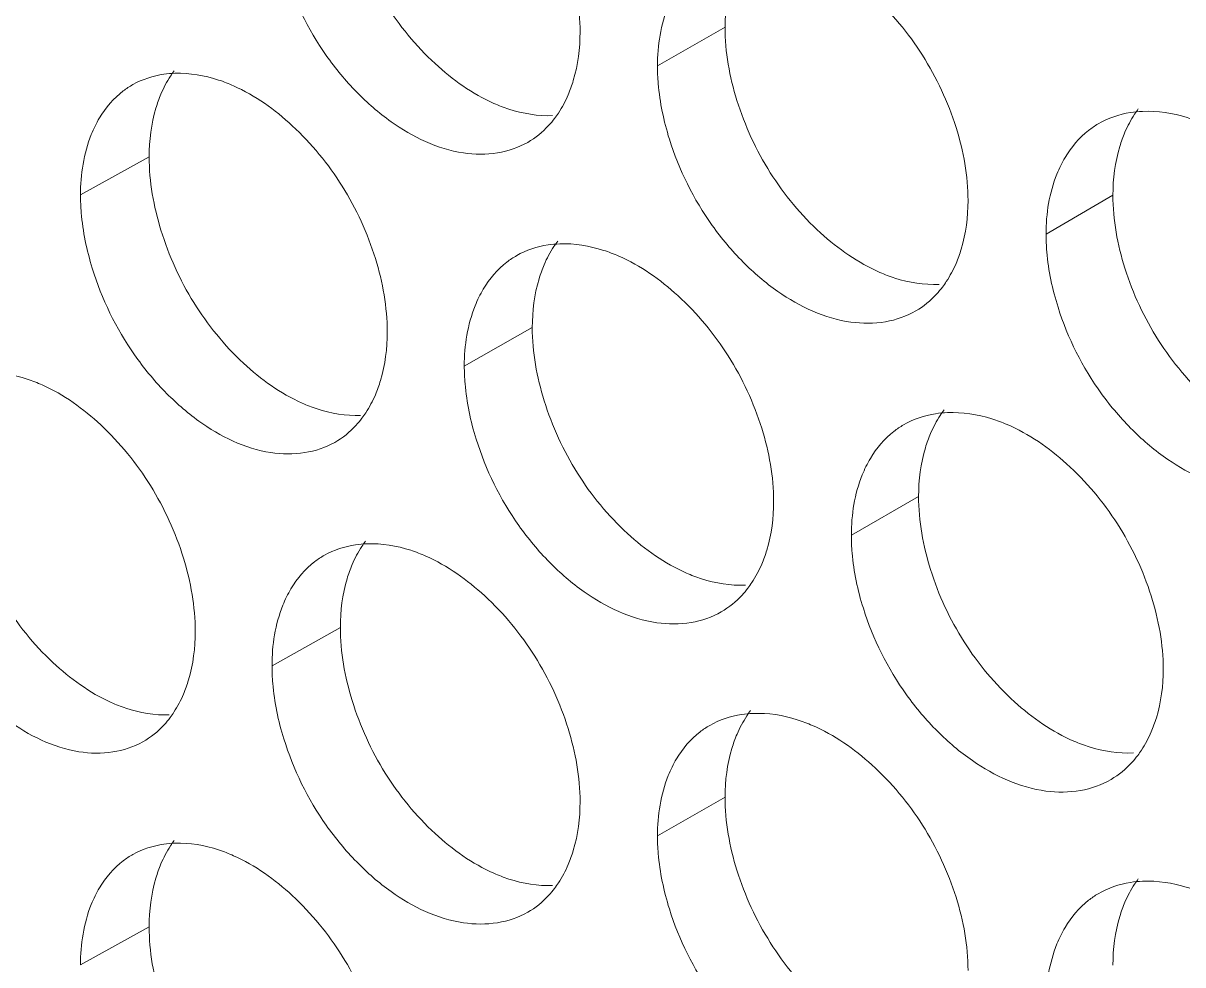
# Model space of a CAD drawing. Header units: millimetres. Extents: x 1177 to 4147, y 93 to 2194.
# Drawn here: x 2603.24 to 2615.09, y 960.98 to 970.61 of the extents above; entities that cross this region are included whole.
import ezdxf

# ---------------------------------------------------------------- set-up
doc = ezdxf.new("R2010")
doc.units = ezdxf.units.MM
doc.header["$LTSCALE"] = 0.1
doc.layers.get('0').update_dxf_attribs({"lineweight": 13})
doc.layers.add('标注', color=251, linetype='Continuous', lineweight=9)

# ---------------------------------------------------------------- blocks, each defined once
blk = doc.blocks.new('02')
at = {"layer": '标注'}
for p, q in [((4498.293, 977.802), (4497.306, 977.237)), ((4489.883, 975.907), (4488.88, 975.35)), ((4503.958, 975.347), (4502.981, 974.778)), ((4495.478, 973.414), (4494.485, 972.851)), ((4501.12, 970.946), (4500.138, 970.379)), ((4492.675, 969.032), (4491.677, 968.472)), ((4498.293, 966.552), (4497.306, 965.987)), ((4489.883, 964.657), (4488.88, 964.1)), ((4489.883, 964.657), (4488.88, 964.1))]:
    blk.add_line(p, q, dxfattribs=at)
for points, knots in [([(4496.176, 977.732), (4496.176, 978.093), (4496.039, 978.843), (4495.56, 979.881), (4494.844, 980.752), (4494.239, 981.183), (4493.923, 981.323)], [0, 0, 0, 0, 0.244599, 0.507118, 0.765827, 1, 1, 1, 1]), ([(4492.675, 980.282), (4492.675, 979.921), (4492.811, 979.171), (4493.285, 978.132), (4493.997, 977.26), (4494.601, 976.828), (4494.917, 976.689)], [0, 0, 0, 0, 0.244904, 0.507573, 0.76612, 1, 1, 1, 1]), ([(4498.468, 978.72), (4498.439, 978.652), (4498.333, 978.357), (4498.293, 978.041), (4498.293, 977.802)], [0, 0, 0, 0, 0.235071, 1, 1, 1, 1]), ([(4501.842, 975.268), (4501.842, 975.629), (4501.704, 976.379), (4501.221, 977.415), (4500.499, 978.282), (4499.889, 978.71), (4499.57, 978.848)], [0, 0, 0, 0, 0.244255, 0.506454, 0.76521, 1, 1, 1, 1]), ([(4491.85, 978.652), (4491.988, 978.204), (4492.302, 977.561), (4492.894, 976.849), (4493.522, 976.297), (4494.247, 975.946), (4494.963, 975.937), (4495.276, 976.042), (4495.411, 976.119)], [0, 0, 0, 0, 0.288311, 0.430859, 0.566442, 0.80225, 0.904434, 1, 1, 1, 1]), ([(4497.584, 978.359), (4497.538, 978.282), (4497.367, 977.932), (4497.306, 977.535), (4497.306, 977.237)], [0, 0, 0, 0, 0.231548, 1, 1, 1, 1]), ([(4496.002, 976.815), (4496.031, 976.882), (4496.137, 977.177), (4496.176, 977.493), (4496.176, 977.732)], [0, 0, 0, 0, 0.235011, 1, 1, 1, 1]), ([(4498.293, 977.802), (4498.293, 977.44), (4498.43, 976.691), (4498.909, 975.654), (4499.627, 974.785), (4500.236, 974.357), (4500.554, 974.219)], [0, 0, 0, 0, 0.24456, 0.50691, 0.765504, 1, 1, 1, 1]), ([(4497.306, 977.237), (4497.306, 977.151), (4497.322, 976.788), (4497.398, 976.43), (4497.48, 976.167)], [0, 0, 0, 0, 0.239048, 1, 1, 1, 1]), ([(4490.26, 977.128), (4490.205, 977.126), (4489.993, 977.108), (4489.784, 977.041), (4489.646, 976.964)], [0, 0, 0, 0, 0.258601, 1, 1, 1, 1]), ([(4490.248, 977.165), (4490.229, 977.14), (4490.155, 977.032), (4490.094, 976.916), (4490.055, 976.824)], [0, 0, 0, 0, 0.243364, 1, 1, 1, 1]), ([(4491.116, 976.945), (4491.045, 976.977), (4490.772, 977.084), (4490.475, 977.135), (4490.26, 977.128)], [0, 0, 0, 0, 0.267261, 1, 1, 1, 1]), ([(4489.646, 976.964), (4489.597, 976.936), (4489.402, 976.809), (4489.247, 976.626), (4489.157, 976.475)], [0, 0, 0, 0, 0.244306, 1, 1, 1, 1]), ([(4493.36, 973.349), (4493.36, 973.711), (4493.224, 974.461), (4492.747, 975.499), (4492.035, 976.371), (4491.432, 976.805), (4491.116, 976.945)], [0, 0, 0, 0, 0.244772, 0.507452, 0.766137, 1, 1, 1, 1]), ([(4490.055, 976.824), (4490.027, 976.757), (4489.922, 976.462), (4489.883, 976.146), (4489.883, 975.907)], [0, 0, 0, 0, 0.234624, 1, 1, 1, 1]), ([(4494.917, 976.689), (4494.988, 976.657), (4495.262, 976.551), (4495.56, 976.502), (4495.775, 976.51)], [0, 0, 0, 0, 0.266833, 1, 1, 1, 1]), ([(4495.803, 976.468), (4495.823, 976.494), (4495.9, 976.603), (4495.962, 976.722), (4496.002, 976.815)], [0, 0, 0, 0, 0.243534, 1, 1, 1, 1]), ([(4504.391, 976.572), (4504.332, 976.57), (4504.107, 976.548), (4503.886, 976.473), (4503.742, 976.389)], [0, 0, 0, 0, 0.258706, 1, 1, 1, 1]), ([(4504.329, 976.608), (4504.31, 976.582), (4504.235, 976.475), (4504.173, 976.358), (4504.134, 976.266)], [0, 0, 0, 0, 0.243924, 1, 1, 1, 1]), ([(4505.264, 976.4), (4505.191, 976.431), (4504.912, 976.535), (4504.609, 976.582), (4504.391, 976.572)], [0, 0, 0, 0, 0.266406, 1, 1, 1, 1]), ([(4489.157, 976.475), (4489.111, 976.398), (4488.94, 976.047), (4488.88, 975.649), (4488.88, 975.35)], [0, 0, 0, 0, 0.230825, 1, 1, 1, 1]), ([(4495.411, 976.119), (4495.525, 976.183), (4495.664, 976.297), (4495.776, 976.433), (4495.803, 976.468)], [0, 0, 0, 0, 0.743822, 1, 1, 1, 1]), ([(4503.742, 976.389), (4503.693, 976.36), (4503.502, 976.231), (4503.349, 976.048), (4503.26, 975.898)], [0, 0, 0, 0, 0.244922, 1, 1, 1, 1]), ([(4504.134, 976.266), (4504.105, 976.199), (4503.998, 975.904), (4503.958, 975.587), (4503.958, 975.347)], [0, 0, 0, 0, 0.235368, 1, 1, 1, 1]), ([(4497.48, 976.167), (4497.62, 975.718), (4497.939, 975.075), (4498.537, 974.365), (4499.173, 973.816), (4499.907, 973.47), (4500.629, 973.469), (4500.944, 973.577), (4501.08, 973.656)], [0, 0, 0, 0, 0.287474, 0.429768, 0.565237, 0.801327, 0.903927, 1, 1, 1, 1]), ([(4489.883, 975.907), (4489.883, 975.546), (4490.018, 974.796), (4490.491, 973.756), (4491.199, 972.883), (4491.801, 972.449), (4492.115, 972.309)], [0, 0, 0, 0, 0.245078, 0.507907, 0.76643, 1, 1, 1, 1]), ([(4503.26, 975.898), (4503.214, 975.821), (4503.043, 975.472), (4502.981, 975.076), (4502.981, 974.778)], [0, 0, 0, 0, 0.232026, 1, 1, 1, 1]), ([(4488.88, 975.35), (4488.88, 975.263), (4488.896, 974.901), (4488.971, 974.543), (4489.052, 974.279)], [0, 0, 0, 0, 0.23894, 1, 1, 1, 1]), ([(4503.958, 975.347), (4503.958, 974.986), (4504.096, 974.237), (4504.579, 973.202), (4505.304, 972.336), (4505.917, 971.911), (4506.237, 971.775)], [0, 0, 0, 0, 0.244219, 0.506251, 0.764892, 1, 1, 1, 1]), ([(4501.667, 974.35), (4501.696, 974.418), (4501.802, 974.712), (4501.842, 975.029), (4501.842, 975.268)], [0, 0, 0, 0, 0.235309, 1, 1, 1, 1]), ([(4495.849, 974.677), (4495.83, 974.651), (4495.753, 974.542), (4495.691, 974.424), (4495.652, 974.331)], [0, 0, 0, 0, 0.243518, 1, 1, 1, 1]), ([(4502.981, 974.778), (4502.981, 974.692), (4502.998, 974.33), (4503.074, 973.972), (4503.157, 973.709)], [0, 0, 0, 0, 0.239121, 1, 1, 1, 1]), ([(4495.878, 974.636), (4495.821, 974.633), (4495.604, 974.614), (4495.39, 974.544), (4495.25, 974.464)], [0, 0, 0, 0, 0.258641, 1, 1, 1, 1]), ([(4496.741, 974.457), (4496.668, 974.489), (4496.393, 974.594), (4496.094, 974.644), (4495.878, 974.636)], [0, 0, 0, 0, 0.266913, 1, 1, 1, 1]), ([(4495.25, 974.464), (4495.201, 974.436), (4495.007, 974.308), (4494.853, 974.125), (4494.763, 973.974)], [0, 0, 0, 0, 0.24456, 1, 1, 1, 1]), ([(4495.652, 974.331), (4495.623, 974.264), (4495.517, 973.969), (4495.478, 973.653), (4495.478, 973.414)], [0, 0, 0, 0, 0.234922, 1, 1, 1, 1]), ([(4499.003, 970.872), (4499.003, 971.233), (4498.866, 971.983), (4498.385, 973.02), (4497.666, 973.889), (4497.058, 974.318), (4496.741, 974.457)], [0, 0, 0, 0, 0.244427, 0.506785, 0.765518, 1, 1, 1, 1]), ([(4501.468, 974.005), (4501.488, 974.031), (4501.564, 974.139), (4501.627, 974.258), (4501.667, 974.35)], [0, 0, 0, 0, 0.243785, 1, 1, 1, 1]), ([(4489.052, 974.279), (4489.189, 973.831), (4489.502, 973.188), (4490.089, 972.476), (4490.714, 971.923), (4491.435, 971.568), (4492.147, 971.556), (4492.459, 971.659), (4492.594, 971.735)], [0, 0, 0, 0, 0.288732, 0.431409, 0.567051, 0.802717, 0.904691, 1, 1, 1, 1]), ([(4500.554, 974.219), (4500.626, 974.187), (4500.902, 974.083), (4501.202, 974.035), (4501.419, 974.044)], [0, 0, 0, 0, 0.266492, 1, 1, 1, 1]), ([(4494.763, 973.974), (4494.717, 973.897), (4494.547, 973.547), (4494.485, 973.15), (4494.485, 972.851)], [0, 0, 0, 0, 0.231308, 1, 1, 1, 1]), ([(4501.08, 973.656), (4501.192, 973.721), (4501.33, 973.834), (4501.441, 973.969), (4501.468, 974.005)], [0, 0, 0, 0, 0.744134, 1, 1, 1, 1]), ([(4503.157, 973.709), (4503.298, 973.26), (4503.621, 972.615), (4504.227, 971.908), (4504.871, 971.361), (4505.614, 971.021), (4506.341, 971.027), (4506.658, 971.14), (4506.795, 971.22)], [0, 0, 0, 0, 0.286646, 0.428688, 0.564047, 0.800418, 0.903427, 1, 1, 1, 1]), ([(4493.187, 972.432), (4493.216, 972.5), (4493.321, 972.794), (4493.36, 973.11), (4493.36, 973.349)], [0, 0, 0, 0, 0.234862, 1, 1, 1, 1]), ([(4495.478, 973.414), (4495.478, 973.052), (4495.615, 972.302), (4496.091, 971.265), (4496.806, 970.394), (4497.412, 969.964), (4497.729, 969.825)], [0, 0, 0, 0, 0.244732, 0.507241, 0.765812, 1, 1, 1, 1]), ([(4494.485, 972.851), (4494.485, 972.765), (4494.502, 972.403), (4494.577, 972.044), (4494.659, 971.781)], [0, 0, 0, 0, 0.239012, 1, 1, 1, 1]), ([(4488.322, 972.574), (4488.25, 972.606), (4487.979, 972.713), (4487.683, 972.765), (4487.469, 972.758)], [0, 0, 0, 0, 0.267438, 1, 1, 1, 1]), ([(4490.556, 968.973), (4490.556, 969.334), (4490.42, 970.085), (4489.946, 971.124), (4489.237, 971.998), (4488.636, 972.433), (4488.322, 972.574)], [0, 0, 0, 0, 0.244947, 0.507787, 0.766448, 1, 1, 1, 1]), ([(4492.115, 972.309), (4492.187, 972.277), (4492.459, 972.171), (4492.756, 972.12), (4492.97, 972.128)], [0, 0, 0, 0, 0.267006, 1, 1, 1, 1]), ([(4492.991, 972.088), (4493.01, 972.114), (4493.086, 972.222), (4493.148, 972.34), (4493.187, 972.432)], [0, 0, 0, 0, 0.243456, 1, 1, 1, 1]), ([(4501.541, 972.17), (4501.484, 972.168), (4501.261, 972.147), (4501.043, 972.074), (4500.9, 971.991)], [0, 0, 0, 0, 0.258684, 1, 1, 1, 1]), ([(4501.492, 972.209), (4501.473, 972.183), (4501.397, 972.075), (4501.334, 971.957), (4501.295, 971.865)], [0, 0, 0, 0, 0.243764, 1, 1, 1, 1]), ([(4502.412, 971.996), (4502.339, 972.027), (4502.061, 972.131), (4501.759, 972.179), (4501.541, 972.17)], [0, 0, 0, 0, 0.266573, 1, 1, 1, 1]), ([(4492.594, 971.735), (4492.709, 971.8), (4492.85, 971.914), (4492.963, 972.052), (4492.991, 972.088)], [0, 0, 0, 0, 0.743585, 1, 1, 1, 1]), ([(4500.9, 971.991), (4500.851, 971.962), (4500.659, 971.833), (4500.505, 971.65), (4500.416, 971.5)], [0, 0, 0, 0, 0.244804, 1, 1, 1, 1]), ([(4504.693, 968.421), (4504.693, 968.782), (4504.554, 969.532), (4504.069, 970.567), (4503.343, 971.433), (4502.731, 971.859), (4502.412, 971.996)], [0, 0, 0, 0, 0.244084, 0.506123, 0.764903, 1, 1, 1, 1]), ([(4494.659, 971.781), (4494.798, 971.333), (4495.115, 970.689), (4495.709, 969.979), (4496.342, 969.428), (4497.071, 969.079), (4497.79, 969.075), (4498.104, 969.181), (4498.239, 969.259)], [0, 0, 0, 0, 0.287891, 0.430312, 0.565838, 0.801787, 0.904179, 1, 1, 1, 1]), ([(4501.295, 971.865), (4501.266, 971.797), (4501.16, 971.502), (4501.12, 971.186), (4501.12, 970.946)], [0, 0, 0, 0, 0.235219, 1, 1, 1, 1]), ([(4487.103, 971.539), (4487.103, 971.177), (4487.238, 970.427), (4487.708, 969.387), (4488.413, 968.512), (4489.012, 968.077), (4489.326, 967.935)], [0, 0, 0, 0, 0.245252, 0.508241, 0.76674, 1, 1, 1, 1]), ([(4500.416, 971.5), (4500.37, 971.423), (4500.199, 971.074), (4500.138, 970.677), (4500.138, 970.379)], [0, 0, 0, 0, 0.231788, 1, 1, 1, 1]), ([(4501.12, 970.946), (4501.12, 970.585), (4501.257, 969.835), (4501.739, 968.799), (4502.46, 967.932), (4503.071, 967.506), (4503.389, 967.369)], [0, 0, 0, 0, 0.244389, 0.506579, 0.765197, 1, 1, 1, 1]), ([(4498.829, 969.954), (4498.858, 970.022), (4498.964, 970.316), (4499.003, 970.633), (4499.003, 970.872)], [0, 0, 0, 0, 0.23516, 1, 1, 1, 1]), ([(4493.063, 970.253), (4493.007, 970.251), (4492.793, 970.232), (4492.581, 970.164), (4492.442, 970.086)], [0, 0, 0, 0, 0.25862, 1, 1, 1, 1]), ([(4493.043, 970.293), (4493.024, 970.267), (4492.948, 970.159), (4492.887, 970.041), (4492.848, 969.95)], [0, 0, 0, 0, 0.24344, 1, 1, 1, 1]), ([(4493.923, 970.073), (4493.851, 970.105), (4493.577, 970.211), (4493.279, 970.261), (4493.063, 970.253)], [0, 0, 0, 0, 0.267086, 1, 1, 1, 1]), ([(4500.138, 970.379), (4500.138, 970.293), (4500.154, 969.931), (4500.23, 969.573), (4500.313, 969.31)], [0, 0, 0, 0, 0.239084, 1, 1, 1, 1]), ([(4492.442, 970.086), (4492.393, 970.058), (4492.199, 969.93), (4492.044, 969.747), (4491.954, 969.596)], [0, 0, 0, 0, 0.244434, 1, 1, 1, 1]), ([(4496.176, 966.482), (4496.176, 966.843), (4496.039, 967.593), (4495.56, 968.631), (4494.844, 969.502), (4494.239, 969.933), (4493.923, 970.073)], [0, 0, 0, 0, 0.244599, 0.507118, 0.765827, 1, 1, 1, 1]), ([(4486.266, 969.913), (4486.403, 969.465), (4486.713, 968.823), (4487.297, 968.109), (4487.918, 967.555), (4488.634, 967.198), (4489.344, 967.182), (4489.655, 967.283), (4489.789, 967.358)], [0, 0, 0, 0, 0.289156, 0.431962, 0.567662, 0.803187, 0.90495, 1, 1, 1, 1]), ([(4492.848, 969.95), (4492.819, 969.882), (4492.714, 969.587), (4492.675, 969.271), (4492.675, 969.032)], [0, 0, 0, 0, 0.234773, 1, 1, 1, 1]), ([(4498.628, 969.606), (4498.648, 969.632), (4498.725, 969.742), (4498.789, 969.861), (4498.829, 969.954)], [0, 0, 0, 0, 0.243623, 1, 1, 1, 1]), ([(4497.729, 969.825), (4497.801, 969.794), (4498.076, 969.689), (4498.375, 969.64), (4498.591, 969.649)], [0, 0, 0, 0, 0.266662, 1, 1, 1, 1]), ([(4491.954, 969.596), (4491.908, 969.519), (4491.738, 969.169), (4491.677, 968.771), (4491.677, 968.472)], [0, 0, 0, 0, 0.231067, 1, 1, 1, 1]), ([(4498.239, 969.259), (4498.352, 969.324), (4498.49, 969.436), (4498.601, 969.57), (4498.628, 969.606)], [0, 0, 0, 0, 0.744037, 1, 1, 1, 1]), ([(4500.313, 969.31), (4500.453, 968.861), (4500.774, 968.217), (4501.376, 967.508), (4502.016, 966.96), (4502.755, 966.617), (4503.479, 966.619), (4503.795, 966.73), (4503.931, 966.81)], [0, 0, 0, 0, 0.287059, 0.429226, 0.56464, 0.800871, 0.903676, 1, 1, 1, 1]), ([(4490.384, 968.056), (4490.412, 968.124), (4490.517, 968.418), (4490.556, 968.734), (4490.556, 968.973)], [0, 0, 0, 0, 0.234713, 1, 1, 1, 1]), ([(4492.675, 969.032), (4492.675, 968.671), (4492.811, 967.921), (4493.285, 966.882), (4493.997, 966.01), (4494.601, 965.578), (4494.917, 965.439)], [0, 0, 0, 0, 0.244904, 0.507573, 0.76612, 1, 1, 1, 1]), ([(4491.677, 968.472), (4491.677, 968.386), (4491.693, 968.024), (4491.768, 967.665), (4491.85, 967.402)], [0, 0, 0, 0, 0.238976, 1, 1, 1, 1]), ([(4504.517, 967.503), (4504.546, 967.57), (4504.653, 967.865), (4504.693, 968.182), (4504.693, 968.421)], [0, 0, 0, 0, 0.235457, 1, 1, 1, 1]), ([(4490.19, 967.714), (4490.209, 967.74), (4490.284, 967.848), (4490.345, 967.965), (4490.384, 968.056)], [0, 0, 0, 0, 0.24338, 1, 1, 1, 1]), ([(4489.326, 967.935), (4489.397, 967.903), (4489.668, 967.797), (4489.964, 967.745), (4490.177, 967.753)], [0, 0, 0, 0, 0.267181, 1, 1, 1, 1]), ([(4489.789, 967.358), (4489.905, 967.423), (4490.048, 967.539), (4490.162, 967.677), (4490.19, 967.714)], [0, 0, 0, 0, 0.743342, 1, 1, 1, 1]), ([(4498.704, 967.774), (4498.647, 967.772), (4498.427, 967.752), (4498.211, 967.681), (4498.069, 967.599)], [0, 0, 0, 0, 0.258662, 1, 1, 1, 1]), ([(4498.667, 967.817), (4498.647, 967.791), (4498.57, 967.682), (4498.507, 967.563), (4498.468, 967.47)], [0, 0, 0, 0, 0.243602, 1, 1, 1, 1]), ([(4499.57, 967.598), (4499.498, 967.63), (4499.221, 967.735), (4498.921, 967.783), (4498.704, 967.774)], [0, 0, 0, 0, 0.266742, 1, 1, 1, 1]), ([(4498.069, 967.599), (4498.02, 967.571), (4497.827, 967.442), (4497.673, 967.259), (4497.584, 967.109)], [0, 0, 0, 0, 0.244683, 1, 1, 1, 1]), ([(4501.842, 964.018), (4501.842, 964.379), (4501.704, 965.129), (4501.221, 966.165), (4500.499, 967.032), (4499.889, 967.46), (4499.57, 967.598)], [0, 0, 0, 0, 0.244255, 0.506454, 0.76521, 1, 1, 1, 1]), ([(4491.85, 967.402), (4491.988, 966.954), (4492.302, 966.311), (4492.894, 965.599), (4493.522, 965.047), (4494.247, 964.696), (4494.963, 964.687), (4495.276, 964.792), (4495.411, 964.869)], [0, 0, 0, 0, 0.288311, 0.430859, 0.566442, 0.80225, 0.904434, 1, 1, 1, 1]), ([(4498.468, 967.47), (4498.439, 967.402), (4498.333, 967.107), (4498.293, 966.791), (4498.293, 966.552)], [0, 0, 0, 0, 0.235071, 1, 1, 1, 1]), ([(4503.389, 967.369), (4503.462, 967.337), (4503.74, 967.234), (4504.041, 967.186), (4504.258, 967.196)], [0, 0, 0, 0, 0.266325, 1, 1, 1, 1]), ([(4504.32, 967.161), (4504.339, 967.186), (4504.415, 967.294), (4504.477, 967.411), (4504.517, 967.503)], [0, 0, 0, 0, 0.243945, 1, 1, 1, 1]), ([(4497.584, 967.109), (4497.538, 967.032), (4497.367, 966.682), (4497.306, 966.285), (4497.306, 965.987)], [0, 0, 0, 0, 0.231548, 1, 1, 1, 1]), ([(4503.931, 966.81), (4504.044, 966.876), (4504.182, 966.989), (4504.293, 967.125), (4504.32, 967.161)], [0, 0, 0, 0, 0.744227, 1, 1, 1, 1]), ([(4498.293, 966.552), (4498.293, 966.19), (4498.43, 965.441), (4498.909, 964.404), (4499.627, 963.535), (4500.236, 963.107), (4500.554, 962.969)], [0, 0, 0, 0, 0.24456, 0.50691, 0.765504, 1, 1, 1, 1]), ([(4496.002, 965.565), (4496.031, 965.632), (4496.137, 965.927), (4496.176, 966.243), (4496.176, 966.482)], [0, 0, 0, 0, 0.235011, 1, 1, 1, 1]), ([(4490.26, 965.878), (4490.205, 965.876), (4489.993, 965.858), (4489.784, 965.791), (4489.646, 965.714)], [0, 0, 0, 0, 0.258601, 1, 1, 1, 1]), ([(4490.26, 965.878), (4490.205, 965.876), (4489.993, 965.858), (4489.784, 965.791), (4489.646, 965.714)], [0, 0, 0, 0, 0.258601, 1, 1, 1, 1]), ([(4490.248, 965.915), (4490.229, 965.89), (4490.155, 965.782), (4490.094, 965.666), (4490.055, 965.574)], [0, 0, 0, 0, 0.243364, 1, 1, 1, 1]), ([(4490.248, 965.915), (4490.229, 965.89), (4490.155, 965.782), (4490.094, 965.666), (4490.055, 965.574)], [0, 0, 0, 0, 0.243364, 1, 1, 1, 1]), ([(4491.116, 965.695), (4491.045, 965.727), (4490.772, 965.834), (4490.475, 965.885), (4490.26, 965.878)], [0, 0, 0, 0, 0.267261, 1, 1, 1, 1]), ([(4491.116, 965.695), (4491.045, 965.727), (4490.772, 965.834), (4490.475, 965.885), (4490.26, 965.878)], [0, 0, 0, 0, 0.267261, 1, 1, 1, 1]), ([(4497.306, 965.987), (4497.306, 965.901), (4497.322, 965.538), (4497.398, 965.18), (4497.48, 964.917)], [0, 0, 0, 0, 0.239048, 1, 1, 1, 1]), ([(4489.646, 965.714), (4489.597, 965.686), (4489.402, 965.559), (4489.247, 965.376), (4489.157, 965.225)], [0, 0, 0, 0, 0.244306, 1, 1, 1, 1]), ([(4489.646, 965.714), (4489.597, 965.686), (4489.402, 965.559), (4489.247, 965.376), (4489.157, 965.225)], [0, 0, 0, 0, 0.244306, 1, 1, 1, 1]), ([(4493.36, 962.099), (4493.36, 962.461), (4493.224, 963.211), (4492.747, 964.249), (4492.035, 965.121), (4491.432, 965.555), (4491.116, 965.695)], [0, 0, 0, 0, 0.244772, 0.507452, 0.766137, 1, 1, 1, 1]), ([(4493.36, 962.099), (4493.36, 962.461), (4493.224, 963.211), (4492.747, 964.249), (4492.035, 965.121), (4491.432, 965.555), (4491.116, 965.695)], [0, 0, 0, 0, 0.244772, 0.507452, 0.766137, 1, 1, 1, 1]), ([(4490.055, 965.574), (4490.027, 965.507), (4489.922, 965.212), (4489.883, 964.896), (4489.883, 964.657)], [0, 0, 0, 0, 0.234624, 1, 1, 1, 1]), ([(4490.055, 965.574), (4490.027, 965.507), (4489.922, 965.212), (4489.883, 964.896), (4489.883, 964.657)], [0, 0, 0, 0, 0.234624, 1, 1, 1, 1]), ([(4495.803, 965.218), (4495.823, 965.244), (4495.9, 965.353), (4495.962, 965.472), (4496.002, 965.565)], [0, 0, 0, 0, 0.243534, 1, 1, 1, 1]), ([(4494.917, 965.439), (4494.988, 965.407), (4495.262, 965.301), (4495.56, 965.252), (4495.775, 965.26)], [0, 0, 0, 0, 0.266833, 1, 1, 1, 1]), ([(4504.329, 965.358), (4504.31, 965.332), (4504.235, 965.225), (4504.173, 965.108), (4504.134, 965.016)], [0, 0, 0, 0, 0.243924, 1, 1, 1, 1]), ([(4505.264, 965.15), (4505.191, 965.181), (4504.912, 965.285), (4504.609, 965.332), (4504.391, 965.322)], [0, 0, 0, 0, 0.266406, 1, 1, 1, 1]), ([(4489.157, 965.225), (4489.111, 965.148), (4488.94, 964.797), (4488.88, 964.399), (4488.88, 964.1)], [0, 0, 0, 0, 0.230825, 1, 1, 1, 1]), ([(4489.157, 965.225), (4489.111, 965.148), (4488.94, 964.797), (4488.88, 964.399), (4488.88, 964.1)], [0, 0, 0, 0, 0.230825, 1, 1, 1, 1]), ([(4495.411, 964.869), (4495.525, 964.933), (4495.664, 965.047), (4495.776, 965.183), (4495.803, 965.218)], [0, 0, 0, 0, 0.743822, 1, 1, 1, 1]), ([(4504.391, 965.322), (4504.332, 965.32), (4504.107, 965.298), (4503.886, 965.223), (4503.742, 965.139)], [0, 0, 0, 0, 0.258706, 1, 1, 1, 1]), ([(4503.742, 965.139), (4503.693, 965.11), (4503.502, 964.981), (4503.349, 964.798), (4503.26, 964.648)], [0, 0, 0, 0, 0.244922, 1, 1, 1, 1]), ([(4504.134, 965.016), (4504.105, 964.949), (4503.998, 964.654), (4503.958, 964.337), (4503.958, 964.097)], [0, 0, 0, 0, 0.235368, 1, 1, 1, 1]), ([(4497.48, 964.917), (4497.62, 964.468), (4497.939, 963.825), (4498.537, 963.115), (4499.173, 962.566), (4499.907, 962.22), (4500.629, 962.219), (4500.944, 962.327), (4501.08, 962.406)], [0, 0, 0, 0, 0.287474, 0.429768, 0.565237, 0.801327, 0.903927, 1, 1, 1, 1]), ([(4489.883, 964.657), (4489.883, 964.296), (4490.018, 963.546), (4490.491, 962.506), (4491.199, 961.633), (4491.801, 961.199), (4492.115, 961.059)], [0, 0, 0, 0, 0.245078, 0.507907, 0.76643, 1, 1, 1, 1]), ([(4489.883, 964.657), (4489.883, 964.296), (4490.018, 963.546), (4490.491, 962.506), (4491.199, 961.633), (4491.801, 961.199), (4492.115, 961.059)], [0, 0, 0, 0, 0.245078, 0.507907, 0.76643, 1, 1, 1, 1]), ([(4503.26, 964.648), (4503.214, 964.571), (4503.043, 964.222), (4502.981, 963.826), (4502.981, 963.528)], [0, 0, 0, 0, 0.232026, 1, 1, 1, 1])]:
    blk.add_open_spline(points, degree=3, knots=knots, dxfattribs=at)

msp = doc.modelspace()

# ---------------------------------------------------------------- block references
at = {"xscale": 0.7, "yscale": 0.7, "zscale": 0.7}
msp.add_blockref('02', (-538.391, 286.112), dxfattribs=at)

doc.saveas('drawing.dxf')
